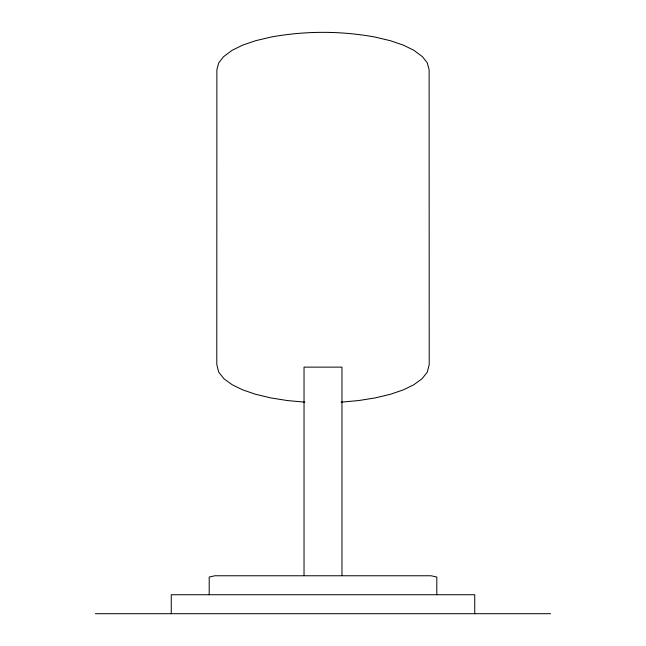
<?xml version="1.0" encoding="UTF-8"?>
<svg xmlns="http://www.w3.org/2000/svg" width="646" height="646" viewBox="0 0 646 646"><rect width="100%" height="100%" fill="white"/><g stroke="black" fill="none" stroke-linecap="round" stroke-linejoin="round"><path stroke-width="0.97" d="M341.104 402.159L358.651 400.552L375.439 397.863L390.418 394.278L403.346 389.853L413.828 384.733L422.072 378.734L427.248 372.169L429.21 364.635L429.122 69.72L427.248 62.823L422.476 56.735L413.828 50.267L403.346 45.139L390.418 40.722L375.116 37.08C340.757 30.774 305.243 30.774 270.884 37.08L255.582 40.722L242.654 45.139L232.172 50.267L223.524 56.735L218.752 62.823L216.878 69.72L216.79 364.635L218.752 372.169L223.928 378.734L232.172 384.733L242.654 389.853L255.582 394.278L270.561 397.863L287.349 400.552L304.896 402.159M95.398 613.7L550.602 613.7M474.737 613.7L474.737 594.732L171.263 594.732L171.263 613.7M436.801 594.732L436.801 577.031L431.108 575.764L214.892 575.764L209.199 577.031L209.199 594.732M341.968 575.602L341.968 367.13L304.032 367.13L304.032 575.602"/></g></svg>
